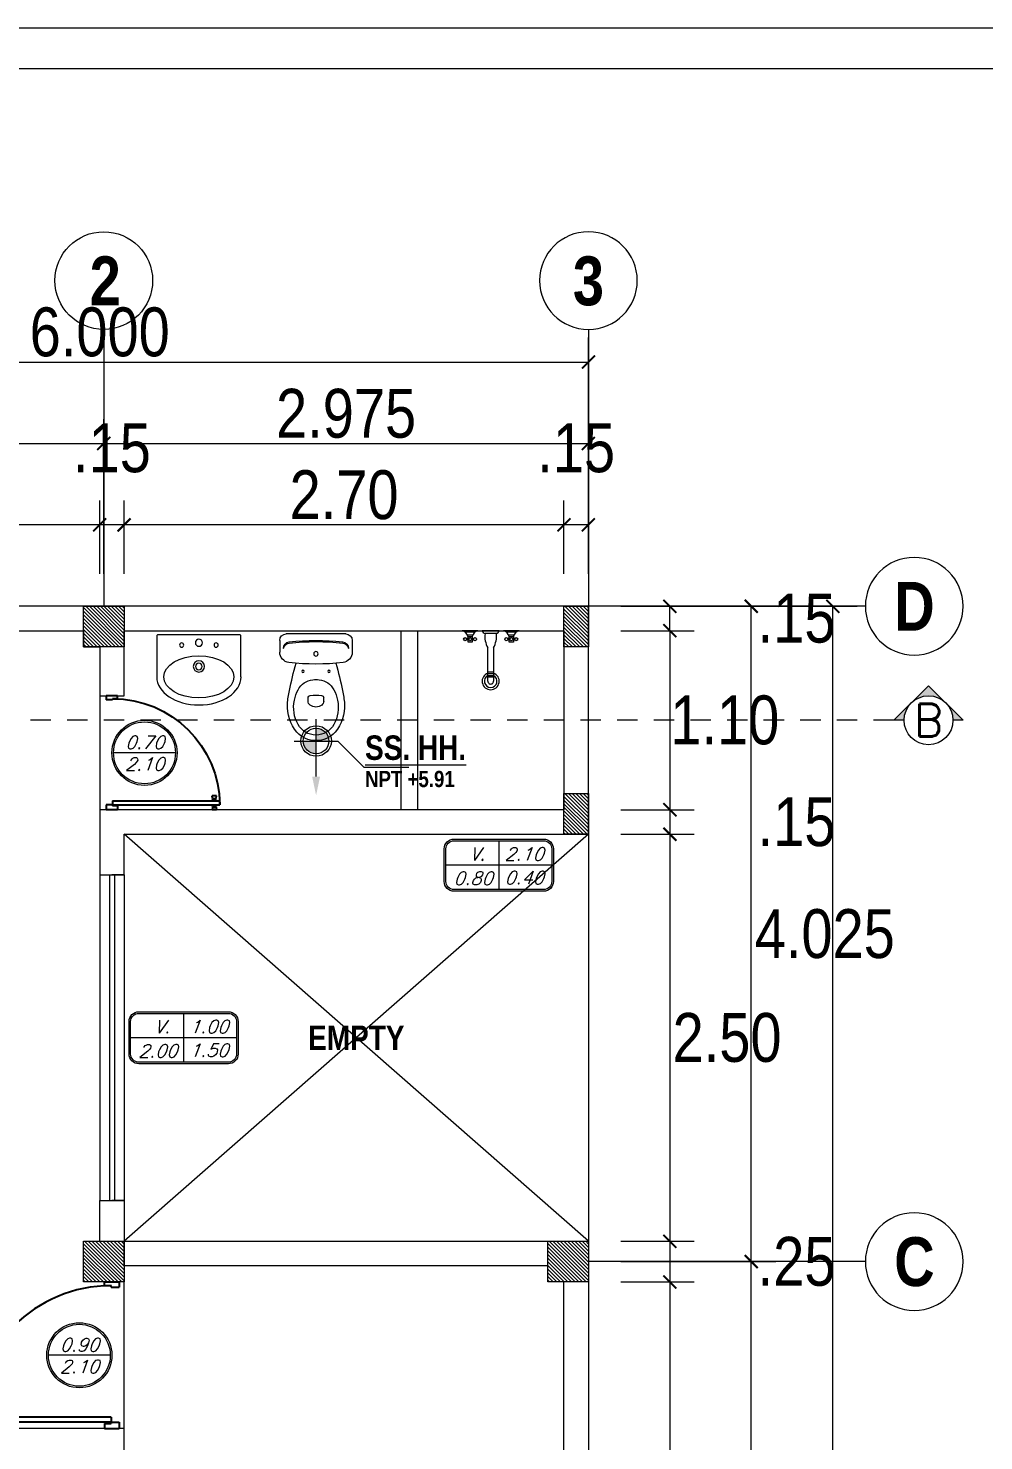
# Model space of a CAD drawing. Header units: millimetres. Extents: x 68 to 194, y 47 to 103.
# Drawn here: x 97.91 to 103.78, y 93.98 to 102.66 of the extents above; entities that cross this region are included whole.
import ezdxf
from ezdxf.enums import TextEntityAlignment as Align

# ---------------------------------------------------------------- set-up
doc = ezdxf.new("R2010")
doc.units = ezdxf.units.MM
doc.linetypes.add('DASHED2', pattern=[0.375, 0.25, -0.125])
for name, color, linetype, lineweight in [('A_Bloques', 56, 'Continuous', 15), ('A_Detalle de Vanos', 250, 'Continuous', 5), ('A_Muro con Techo', 232, 'Continuous', 40), ('A_Muro sin Techo', 134, 'Continuous', 20), ('A_Texto', 43, 'Continuous', 9), ('A_Ventana', 140, 'Continuous', 9), ('E_Columna', 3, 'Continuous', 25), ('G_Cortes', 3, 'Continuous', 60), ('G_Ejes', 253, 'Continuous', 20), ('G_Texto', 122, 'Continuous', 20)]:
    doc.layers.add(name, color=color, linetype=linetype, lineweight=lineweight)
doc.layers.add('A_Puerta', color=32, linetype='Continuous')
doc.layers.add('G_Acotación', color=171, linetype='Continuous')
doc.styles.add('4MM', font='romans.shx', dxfattribs={"height": 0.2})
doc.styles.add('Acotacion', font='ARIALN.TTF')
doc.styles.add('AMBIENTES', font='ARIALNB.TTF', dxfattribs={"height": 0.15})
doc.styles.add('Arial Marron', font='ARIALN.TTF')
doc.styles.add('Cotas', font='ARIALNB.TTF', dxfattribs={"height": 0.1})
doc.styles.add('Eje', font='ARIALNB.TTF', dxfattribs={"height": 0.3})
doc.styles.add('LETRAS', font='simplex1.shx', dxfattribs={"oblique": 20})
doc.dimstyles.new('Lenin_50', dxfattribs={"dimtxt": 0.3, "dimasz": 0.08, "dimexe": 0.15, "dimexo": 0.2, "dimgap": 0.03, "dimtad": 2, "dimtih": 1, "dimtoh": 1, "dimlfac": -1, "dimzin": 4, "dimdsep": 46, "dimtxsty": 'Acotacion', "dimblk": 'ARCHTICK', "dimcen": 0.08, "dimclrd": 256, "dimclre": 256, "dimclrt": 4, "dimazin": 1, "dimtm": 1e-09, "dimtfac": 1, "dimtmove": 2, "dimatfit": 2, "dimfxl": 0, "dimtolj": 1, "dimlwd": 13, "dimlwe": 18, "dimarcsym": 0})
pattern_1 = [(135, (210.497988, 6.74542), (0.0112253202, 0.0112253202), [])]

# ---------------------------------------------------------------- blocks, each defined once
blk = doc.blocks.new('L01601A', base_point=(1717.2, 970.2))
blk.add_circle((1717.2, 970.2), 25)
blk = doc.blocks.new('L01601B', base_point=(1777.3, 924.9))
blk.add_arc((1777.3, 924.9), 30, 180, 0)
blk = doc.blocks.new('Lavatorio 01')
blk.add_lwpolyline([(-0.2836, 0.2586), (-0.0336, 0.2586, -0.414214), (-0.025, 0.25), (-0.025, -0.25, -0.414214), (-0.0336, -0.2586), (-0.2836, -0.2586)], format="xyb")
for centre, radius in [((-0.0884, 0.1059), 0.0129), ((-0.2197, 0), 0.0345), ((-0.2197, 0), 0.0198), ((-0.0742, 0), 0.0216), ((-0.0884, -0.1059), 0.0129)]:
    blk.add_circle(centre, radius)
at = {"extrusion": (0, 0, -1), "xscale": 0.008620689655174374, "zscale": -0.008620689655172419, "rotation": 90}
for name, yscale in [('L01601B', 0.005747126436773442), ('L01601A', 0.005172413793104624)]:
    blk.add_blockref(name, (0.2836, 0), dxfattribs=dict(at, yscale=yscale))
blk = doc.blocks.new('INOD4')
at = {"linetype": 'ByBlock'}
for p, q in [((-0.2225, -0.06), (-0.2225, -0.1316)), ((-0.1825, -0.02), (0.1825, -0.02)), ((0.2225, -0.06), (0.2225, -0.1316)), ((-0.048, -0.433), (-0.048, -0.4129)), ((0.048, -0.433), (0.048, -0.4129))]:
    blk.add_line(p, q, dxfattribs=at)
for centre, radius in [((0, -0.142), 0.0135), ((0, -0.142), 0.0135), ((-0.08, -0.25), 0.0075), ((0.08, -0.25), 0.0075)]:
    blk.add_circle(centre, radius, dxfattribs=at)
for centre, radius, start, end in [((-0.1825, -0.06), 0.04, 90, 180), ((-0.1595, -0.1087), 0.04, 96.27189, 180), ((-0.1601, -0.1159), 0.04, 96.21414, 169.75716), ((0, -1.56), 1.493, 83.67552, 96.33055), ((0, -1.56), 1.5, 83.72811, 96.27189), ((0.1595, -0.1087), 0.04, 0, 83.72811), ((0.1601, -0.1159), 0.04, 10.24284, 83.78586), ((0.1825, -0.06), 0.04, 0, 90), ((-0.1585, -0.1316), 0.064, 180, 263.20695), ((0.1585, -0.1316), 0.064, 276.79305, 0), ((0, 1.199), 1.404, 263.20695, 276.79305), ((2.2862, -0.8696), 2.5, 164.45601, 168.42561), ((-2.2862, -0.8696), 2.5, 11.57439, 15.54399), ((-0.007, -0.416), 0.1156, 96.24191, 152.59732), ((0, -0.48), 0.18, 83.75809, 96.24191), ((0.007, -0.416), 0.1156, 27.40268, 83.75809), ((0.4232, -0.4957), 0.6, 167.70933, 175.6206), ((0.079, -0.471), 0.216, 168.38048, 209.11615), ((0.1123, -0.4778), 0.25, 152.59732, 168.38048), ((-0.033, -0.4129), 0.015, 96.64916, 180), ((-0.018, -0.433), 0.03, 180, 233.1301), ((0, -0.696), 0.3, 83.35084, 96.64916), ((0.033, -0.4129), 0.015, 0, 83.35084), ((0.018, -0.433), 0.03, 306.8699, 0), ((-0.1123, -0.4778), 0.25, 11.61952, 27.40268), ((-0.079, -0.471), 0.216, 330.88385, 11.61952), ((-0.4232, -0.4957), 0.6, 4.3794, 12.29067), ((0.0848, -0.4604), 0.26, 177.69717, 218.71313), ((0, -0.409), 0.06, 233.1301, 306.8699), ((-0.0848, -0.4604), 0.26, 321.28687, 2.30283), ((0, -0.515), 0.1256, 209.11615, 330.88385), ((0, -0.515), 0.16, 222.43623, 317.56377)]:
    blk.add_arc(centre, radius, start, end, dxfattribs=at)
blk = doc.blocks.new('Llaves_ducha')
for p, q in [((0, 0.145), (0, 0.0652)), ((0.0072, 0.1308), (0.0072, 0.0795)), ((0.0217, 0.0912), (0.0217, 0.1188)), ((0.0399, 0.116), (0.0399, 0.1232)), ((0.0399, 0.0943), (0.0399, 0.087)), ((0.0471, 0.116), (0.0471, 0.1232)), ((0.0471, 0.0943), (0.0471, 0.087)), ((0, 0.0435), (0, -0.0435)), ((0, 0.0399), (0, -0.0399)), ((0.0145, 0.029), (0.0145, -0.029)), ((0.087, 0.0145), (0.2586, 0.0145)), ((0, -0.0652), (0, -0.145)), ((0.2586, -0.0145), (0.087, -0.0145)), ((0.0072, -0.0795), (0.0072, -0.1308)), ((0.0217, -0.1191), (0.0217, -0.0914)), ((0.0399, -0.0943), (0.0399, -0.087)), ((0.0399, -0.116), (0.0399, -0.1232)), ((0.0471, -0.0943), (0.0471, -0.087)), ((0.0471, -0.116), (0.0471, -0.1232))]:
    blk.add_line(p, q)
for points in [[(0.029, 0.116), (0.058, 0.116), (0.058, 0.0943), (0.029, 0.0943)], [(0.029, -0.0943), (0.058, -0.0943), (0.058, -0.116), (0.029, -0.116)]]:
    blk.add_lwpolyline(points, close=True)
for points in [[(0.2128, 0.0145), (0.2128, -0.0145)], [(0.2216, 0.0145), (0.2216, -0.0145)], [(0.2305, 0.0145), (0.2305, -0.0145)], [(0.2379, 0.0145), (0.2379, -0.0145)]]:
    blk.add_lwpolyline(points)
for centre in [(0.0435, 0.1305), (0.0435, 0.1051), (0.0435, 0.0798), (0.0435, -0.0798), (0.0435, -0.1051), (0.0435, -0.1305)]:
    blk.add_circle(centre, 0.00811)
for centre, radius, start, end in [((0.0399, 0.1559), 0.0413, 195.2551, 254.7449), ((0.0399, 0.0544), 0.0413, 105.2551, 164.7449), ((-0.0059, 0.0231), 0.0212, 16.1502, 73.8498), ((0.029, -0.087), 0.1169, 60.2551, 97.125), ((0.2586, 0), 0.0435, 199.47058, 160.52942), ((0.2586, 0), 0.0324, 206.56435, 153.43565), ((0.2586, 0), 0.0145, 270, 90), ((-0.0059, -0.0231), 0.0212, 286.1502, 343.84979), ((0.0399, -0.0544), 0.0413, 195.2551, 254.7449), ((0.029, 0.087), 0.1169, 262.875, 299.74488), ((0.0399, -0.1559), 0.0413, 105.2551, 164.7449)]:
    blk.add_arc(centre, radius, start, end)
blk = doc.blocks.new('TITULP')
h = blk.add_hatch(color=1)
h.paths.add_polyline_path([(0, -0.0554), (0, -0.134), (0.0785, -0.134, 0.414214)])
h.paths.add_polyline_path([(0, -0.134), (-0.0785, -0.134, 0.414214), (0, -0.2125)])
for p, q in [((0, -0.3527), (0, 0)), ((-0.134, -0.134), (0.134, -0.134)), ((0.2939, -0.2939), (0.5699, -0.2939))]:
    blk.add_line(p, q)
at = {"lineweight": 18}
blk.add_line((0.134, -0.134), (0.2939, -0.2939), dxfattribs=at)
for radius in [0.0937, 0.0785]:
    blk.add_circle((0, -0.134), radius)
blk.add_solid([(0.0242, -0.3527), (0, -0.4678), (-0.0242, -0.3527)])
at = {"style": 'Arial Marron', "width": 1.35}
blk.add_attdef('%%USALA', text='', height=0.14, dxfattribs=at).set_placement((0.3052, -0.1124), align=Align.TOP_LEFT)
at = {"style": 'Arial Marron', "width": 1.1}
blk.add_attdef('NPT%%P0.00', text='', height=0.1, dxfattribs=at).set_placement((0.6033, -0.3972), align=Align.MIDDLE_CENTER)
at = {"style": 'Arial Marron'}
blk.add_attdef('PISO', text='', height=0.08, dxfattribs=at).set_placement((0.6033, -0.5391), align=Align.MIDDLE_CENTER)
blk = doc.blocks.new('Puerta 02')
for p, q in [((0.0239, 0.9132), (0, 0.918)), ((0, 0.918), (0, 0.8782)), ((0.0239, 0.883), (0, 0.8782)), ((0.0239, 0.9068), (0.0239, 0.9132)), ((0.0277, 0.9068), (0.0239, 0.9068)), ((0.0239, 0.8893), (0.0239, 0.9068)), ((0.0277, 0.8893), (0.0239, 0.8893)), ((0.0239, 0.8893), (0.0239, 0.883)), ((0.0317, 0.9092), (0.0277, 0.9092)), ((0.0277, 0.9068), (0.0277, 0.9092)), ((0.0277, 0.8893), (0.0277, 0.9068)), ((0.0277, 0.8893), (0.0277, 0.8869)), ((0.0317, 0.8869), (0.0277, 0.8869)), ((0.0317, 0.9092), (0.0317, 0.9124)), ((0.0357, 0.9124), (0.0317, 0.9124)), ((0.0317, 0.8869), (0.0317, 0.9092)), ((0.0317, 0.8869), (0.0317, 0.8838)), ((0.0357, 0.8838), (0.0317, 0.8838)), ((0.042, 0.9243), (0.0357, 0.9124)), ((0.0357, 0.8838), (0.0357, 0.9124)), ((0.042, 0.8718), (0.0357, 0.8838)), ((0.042, 0.8718), (0.042, 0.9243)), ((0.0436, 0.9243), (0.042, 0.9243)), ((0.0436, 0.8718), (0.042, 0.8718)), ((0.0436, 0.9463), (0.0784, 0.9463)), ((0.0436, 0.005), (0.0436, 0.9463)), ((0.0784, 0.005), (0.0784, 0.9463)), ((0.0784, 0.9243), (0.08, 0.9243)), ((0.0784, 0.8718), (0.08, 0.8718)), ((0.0789, 0.8981), (0.0789, 0.8981)), ((0.0789, 0.8981), (0.0789, 0.8981)), ((0.08, 0.8718), (0.08, 0.9243)), ((0.08, 0.9243), (0.0863, 0.9124)), ((0.08, 0.8718), (0.0863, 0.8838)), ((0.0863, 0.8838), (0.0863, 0.9124)), ((0.0863, 0.9124), (0.0903, 0.9124)), ((0.0863, 0.8838), (0.0903, 0.8838)), ((0.0903, 0.9092), (0.0903, 0.9124)), ((0.0903, 0.9092), (0.0943, 0.9092)), ((0.0903, 0.8869), (0.0903, 0.9092)), ((0.0903, 0.8869), (0.0943, 0.8869)), ((0.0903, 0.8869), (0.0903, 0.8838)), ((0.0943, 0.9068), (0.0943, 0.9092)), ((0.0943, 0.8893), (0.0943, 0.9068)), ((0.0943, 0.9068), (0.0983, 0.9068)), ((0.0943, 0.8893), (0.0943, 0.8869)), ((0.0943, 0.8893), (0.0983, 0.8893)), ((0.0983, 0.9132), (0.1221, 0.918)), ((0.0983, 0.9068), (0.0983, 0.9132)), ((0.0983, 0.8893), (0.0983, 0.9068)), ((0.0983, 0.8893), (0.0983, 0.883)), ((0.0983, 0.883), (0.1221, 0.8782)), ((0.1221, 0.918), (0.1221, 0.8782)), ((0, 0.05), (0, -0.05)), ((0.0336, 0.05), (0, 0.05)), ((0.0336, 0.05), (0.0336, 0.005)), ((0.0436, 0.005), (0.0336, 0.005)), ((0.0783, 0.005), (0.0433, 0.005)), ((0.0436, 0.005), (0.0436, -0.05)), ((0.965, 0.005), (0.975, 0.005)), ((0.965, 0.005), (0.965, -0.05)), ((0.975, 0.05), (0.975, 0.005)), ((0.975, 0.05), (1, 0.05)), ((1, 0.05), (1, -0.05)), ((0.0436, -0.05), (0, -0.05)), ((1, -0.05), (0.965, -0.05))]:
    blk.add_line(p, q)
blk.add_arc((0.0336, 0.005), 0.9414, 0, 89.39134)
blk = doc.blocks.new('Eri')
blk.add_line((-1.7, 0), (0, 0))
blk.add_circle((-2, 0), 0.3)
at = {"color": 1, "style": 'Eje', "flags": 4}
blk.add_attdef('H', text='', height=0.3, dxfattribs=at).set_placement((-2, 0), align=Align.MIDDLE_CENTER)
blk = doc.blocks.new('_ArchTick')
at = {"color": 0, "linetype": 'ByBlock', "const_width": 0.15}
blk.add_lwpolyline([(-0.5, -0.5), (0.5, 0.5)], dxfattribs=at)
blk = doc.blocks.new('*D91')
at = {"layer": 'Defpoints', "color": 0}
for p in [(101.3519, 100.6087), (95.3519, 99.1087), (101.3519, 99.1087)]:
    blk.add_point(p, dxfattribs=at)
at = {"layer": 'G_Acotación', "lineweight": 18}
for p, q in [((95.3519, 99.3087), (95.3519, 100.7587)), ((101.3519, 99.3087), (101.3519, 100.7587))]:
    blk.add_line(p, q, dxfattribs=at)
at = {"layer": 'G_Acotación', "lineweight": 13}
blk.add_line((95.3519, 100.6087), (101.3519, 100.6087), dxfattribs=at)
at = {"layer": 'G_Acotación', "lineweight": 13, "xscale": 0.08, "yscale": 0.08, "zscale": 0.08, "rotation": 180}
blk.add_blockref('_ArchTick', (95.3519, 100.6087), dxfattribs=at)
at = {"layer": 'G_Acotación', "lineweight": 13, "xscale": 0.08, "yscale": 0.08, "zscale": 0.08}
blk.add_blockref('_ArchTick', (101.3519, 100.6087), dxfattribs=at)
at = {"layer": 'G_Acotación', "color": 4, "lineweight": 5, "insert": (98.3519, 100.7919), "char_height": 0.3, "attachment_point": 5, "style": 'Acotacion'}
blk.add_mtext('\\A1;6.000', dxfattribs=at)
blk = doc.blocks.new('*D92')
at = {"layer": 'Defpoints', "color": 0}
for p in [(101.3519, 100.1087), (98.3769, 99.1087), (101.3519, 99.1087)]:
    blk.add_point(p, dxfattribs=at)
at = {"layer": 'G_Acotación', "lineweight": 18}
for p, q in [((98.3769, 99.3087), (98.3769, 100.2587)), ((101.3519, 99.3087), (101.3519, 100.2587))]:
    blk.add_line(p, q, dxfattribs=at)
at = {"layer": 'G_Acotación', "lineweight": 13}
blk.add_line((98.3769, 100.1087), (101.3519, 100.1087), dxfattribs=at)
at = {"layer": 'G_Acotación', "lineweight": 13, "xscale": 0.08, "yscale": 0.08, "zscale": 0.08, "rotation": 180}
blk.add_blockref('_ArchTick', (98.3769, 100.1087), dxfattribs=at)
at = {"layer": 'G_Acotación', "lineweight": 13, "xscale": 0.08, "yscale": 0.08, "zscale": 0.08}
blk.add_blockref('_ArchTick', (101.3519, 100.1087), dxfattribs=at)
at = {"layer": 'G_Acotación', "color": 4, "lineweight": 5, "insert": (99.8644, 100.2919), "char_height": 0.3, "attachment_point": 5, "style": 'Acotacion'}
blk.add_mtext('\\A1;2.975', dxfattribs=at)
blk = doc.blocks.new('*D93')
at = {"layer": 'Defpoints', "color": 0}
for p in [(98.3769, 100.1087), (95.3519, 99.1087), (98.3769, 99.1087)]:
    blk.add_point(p, dxfattribs=at)
at = {"layer": 'G_Acotación', "lineweight": 18}
for p, q in [((95.3519, 99.3087), (95.3519, 100.2587)), ((98.3769, 99.3087), (98.3769, 100.2587))]:
    blk.add_line(p, q, dxfattribs=at)
at = {"layer": 'G_Acotación', "lineweight": 13}
blk.add_line((95.3519, 100.1087), (98.3769, 100.1087), dxfattribs=at)
at = {"layer": 'G_Acotación', "lineweight": 13, "xscale": 0.08, "yscale": 0.08, "zscale": 0.08, "rotation": 180}
blk.add_blockref('_ArchTick', (95.3519, 100.1087), dxfattribs=at)
at = {"layer": 'G_Acotación', "lineweight": 13, "xscale": 0.08, "yscale": 0.08, "zscale": 0.08}
blk.add_blockref('_ArchTick', (98.3769, 100.1087), dxfattribs=at)
at = {"layer": 'G_Acotación', "color": 4, "lineweight": 5, "insert": (96.8644, 100.2919), "char_height": 0.3, "attachment_point": 5, "style": 'Acotacion'}
blk.add_mtext('\\A1;3.025', dxfattribs=at)
blk = doc.blocks.new('*D100')
at = {"layer": 'Defpoints', "color": 0}
for p in [(101.3519, 99.1087), (102.8519, 99.1087), (101.3519, 86.6087)]:
    blk.add_point(p, dxfattribs=at)
at = {"layer": 'G_Acotación', "lineweight": 18}
for p, q in [((101.5519, 99.1087), (103.0019, 99.1087)), ((101.5519, 86.6087), (103.0019, 86.6087))]:
    blk.add_line(p, q, dxfattribs=at)
at = {"layer": 'G_Acotación', "lineweight": 13}
blk.add_line((102.8519, 86.6087), (102.8519, 99.1087), dxfattribs=at)
at = {"layer": 'G_Acotación', "lineweight": 13, "xscale": 0.08, "yscale": 0.08, "zscale": 0.08}
for p, rotation in [((102.8519, 99.1087), 90), ((102.8519, 86.6087), 270)]:
    blk.add_blockref('_ArchTick', p, dxfattribs=dict(at, rotation=rotation))
at = {"layer": 'G_Acotación', "color": 4, "lineweight": 5, "insert": (103.3806, 92.8587), "char_height": 0.3, "attachment_point": 5, "style": 'Acotacion'}
blk.add_mtext('\\A1;12.500', dxfattribs=at)
blk = doc.blocks.new('*D102')
at = {"layer": 'Defpoints', "color": 0}
for p in [(101.3519, 95.0837), (102.3519, 95.0837), (101.3519, 90.5337)]:
    blk.add_point(p, dxfattribs=at)
at = {"layer": 'G_Acotación', "lineweight": 18}
for p, q in [((101.5519, 95.0837), (102.5019, 95.0837)), ((101.5519, 90.5337), (102.5019, 90.5337))]:
    blk.add_line(p, q, dxfattribs=at)
at = {"layer": 'G_Acotación', "lineweight": 13}
blk.add_line((102.3519, 90.5337), (102.3519, 95.0837), dxfattribs=at)
at = {"layer": 'G_Acotación', "lineweight": 13, "xscale": 0.08, "yscale": 0.08, "zscale": 0.08}
for p, rotation in [((102.3519, 95.0837), 90), ((102.3519, 90.5337), 270)]:
    blk.add_blockref('_ArchTick', p, dxfattribs=dict(at, rotation=rotation))
at = {"layer": 'G_Acotación', "color": 4, "lineweight": 5, "insert": (102.8016, 92.8087), "char_height": 0.3, "attachment_point": 5, "style": 'Acotacion'}
blk.add_mtext('\\A1;4.550', dxfattribs=at)
blk = doc.blocks.new('*D103')
at = {"layer": 'Defpoints', "color": 0}
for p in [(101.3519, 99.1087), (102.3519, 99.1087), (101.3519, 95.0837)]:
    blk.add_point(p, dxfattribs=at)
at = {"layer": 'G_Acotación', "lineweight": 18}
for p, q in [((101.5519, 99.1087), (102.5019, 99.1087)), ((101.5519, 95.0837), (102.5019, 95.0837))]:
    blk.add_line(p, q, dxfattribs=at)
at = {"layer": 'G_Acotación', "lineweight": 13}
blk.add_line((102.3519, 95.0837), (102.3519, 99.1087), dxfattribs=at)
at = {"layer": 'G_Acotación', "lineweight": 13, "xscale": 0.08, "yscale": 0.08, "zscale": 0.08}
for p, rotation in [((102.3519, 99.1087), 90), ((102.3519, 95.0837), 270)]:
    blk.add_blockref('_ArchTick', p, dxfattribs=dict(at, rotation=rotation))
at = {"layer": 'G_Acotación', "color": 4, "lineweight": 5, "insert": (102.8029, 97.0962), "char_height": 0.3, "attachment_point": 5, "style": 'Acotacion'}
blk.add_mtext('\\A1;4.025', dxfattribs=at)
blk = doc.blocks.new('*D113')
at = {"layer": 'Defpoints', "color": 0}
for p in [(101.2019, 99.6087), (101.2019, 99.1087), (101.3519, 99.1087)]:
    blk.add_point(p, dxfattribs=at)
at = {"layer": 'G_Acotación', "lineweight": 18}
for p, q in [((101.2019, 99.3087), (101.2019, 99.7587)), ((101.3519, 99.3087), (101.3519, 99.7587))]:
    blk.add_line(p, q, dxfattribs=at)
at = {"layer": 'G_Acotación', "lineweight": 13}
blk.add_line((101.3519, 99.6087), (101.2019, 99.6087), dxfattribs=at)
at = {"layer": 'G_Acotación', "lineweight": 13, "xscale": 0.08, "yscale": 0.08, "zscale": 0.08, "rotation": 180}
blk.add_blockref('_ArchTick', (101.2019, 99.6087), dxfattribs=at)
at = {"layer": 'G_Acotación', "lineweight": 13, "xscale": 0.08, "yscale": 0.08, "zscale": 0.08}
blk.add_blockref('_ArchTick', (101.3519, 99.6087), dxfattribs=at)
at = {"layer": 'G_Acotación', "color": 4, "lineweight": 5, "insert": (101.2769, 100.08), "char_height": 0.3, "attachment_point": 5, "style": 'Acotacion'}
blk.add_mtext('\\A1;.15', dxfattribs=at)
blk = doc.blocks.new('*D114')
at = {"layer": 'Defpoints', "color": 0}
for p in [(98.5019, 99.6087), (98.5019, 99.1087), (101.2019, 99.1087)]:
    blk.add_point(p, dxfattribs=at)
at = {"layer": 'G_Acotación', "lineweight": 18}
for p, q in [((98.5019, 99.3087), (98.5019, 99.7587)), ((101.2019, 99.3087), (101.2019, 99.7587))]:
    blk.add_line(p, q, dxfattribs=at)
at = {"layer": 'G_Acotación', "lineweight": 13}
blk.add_line((101.2019, 99.6087), (98.5019, 99.6087), dxfattribs=at)
at = {"layer": 'G_Acotación', "lineweight": 13, "xscale": 0.08, "yscale": 0.08, "zscale": 0.08, "rotation": 180}
blk.add_blockref('_ArchTick', (98.5019, 99.6087), dxfattribs=at)
at = {"layer": 'G_Acotación', "lineweight": 13, "xscale": 0.08, "yscale": 0.08, "zscale": 0.08}
blk.add_blockref('_ArchTick', (101.2019, 99.6087), dxfattribs=at)
at = {"layer": 'G_Acotación', "color": 4, "lineweight": 5, "insert": (99.8519, 99.7919), "char_height": 0.3, "attachment_point": 5, "style": 'Acotacion'}
blk.add_mtext('\\A1;2.70', dxfattribs=at)
blk = doc.blocks.new('*D115')
at = {"layer": 'Defpoints', "color": 0}
for p in [(98.3519, 99.6087), (98.3519, 99.1087), (98.5019, 99.1087)]:
    blk.add_point(p, dxfattribs=at)
at = {"layer": 'G_Acotación', "lineweight": 18}
for p, q in [((98.3519, 99.3087), (98.3519, 99.7587)), ((98.5019, 99.3087), (98.5019, 99.7587))]:
    blk.add_line(p, q, dxfattribs=at)
at = {"layer": 'G_Acotación', "lineweight": 13}
blk.add_line((98.5019, 99.6087), (98.3519, 99.6087), dxfattribs=at)
at = {"layer": 'G_Acotación', "lineweight": 13, "xscale": 0.08, "yscale": 0.08, "zscale": 0.08, "rotation": 180}
blk.add_blockref('_ArchTick', (98.3519, 99.6087), dxfattribs=at)
at = {"layer": 'G_Acotación', "lineweight": 13, "xscale": 0.08, "yscale": 0.08, "zscale": 0.08}
blk.add_blockref('_ArchTick', (98.5019, 99.6087), dxfattribs=at)
at = {"layer": 'G_Acotación', "color": 4, "lineweight": 5, "insert": (98.4269, 100.08), "char_height": 0.3, "attachment_point": 5, "style": 'Acotacion'}
blk.add_mtext('\\A1;.15', dxfattribs=at)
blk = doc.blocks.new('*D116')
at = {"layer": 'Defpoints', "color": 0}
for p in [(95.5019, 99.6087), (95.5019, 99.1087), (98.3519, 99.1087)]:
    blk.add_point(p, dxfattribs=at)
at = {"layer": 'G_Acotación', "lineweight": 18}
for p, q in [((95.5019, 99.3087), (95.5019, 99.7587)), ((98.3519, 99.3087), (98.3519, 99.7587))]:
    blk.add_line(p, q, dxfattribs=at)
at = {"layer": 'G_Acotación', "lineweight": 13}
blk.add_line((98.3519, 99.6087), (95.5019, 99.6087), dxfattribs=at)
at = {"layer": 'G_Acotación', "lineweight": 13, "xscale": 0.08, "yscale": 0.08, "zscale": 0.08, "rotation": 180}
blk.add_blockref('_ArchTick', (95.5019, 99.6087), dxfattribs=at)
at = {"layer": 'G_Acotación', "lineweight": 13, "xscale": 0.08, "yscale": 0.08, "zscale": 0.08}
blk.add_blockref('_ArchTick', (98.3519, 99.6087), dxfattribs=at)
at = {"layer": 'G_Acotación', "color": 4, "lineweight": 5, "insert": (96.9269, 99.7919), "char_height": 0.3, "attachment_point": 5, "style": 'Acotacion'}
blk.add_mtext('\\A1;2.85', dxfattribs=at)
blk = doc.blocks.new('*D153')
at = {"layer": 'Defpoints', "color": 0}
for p in [(101.3519, 99.1087), (101.8519, 99.1087), (101.3519, 98.9587)]:
    blk.add_point(p, dxfattribs=at)
at = {"layer": 'G_Acotación', "lineweight": 18}
for p, q in [((101.5519, 99.1087), (102.0019, 99.1087)), ((101.5519, 98.9587), (102.0019, 98.9587))]:
    blk.add_line(p, q, dxfattribs=at)
at = {"layer": 'G_Acotación', "lineweight": 13}
blk.add_line((101.8519, 98.9587), (101.8519, 99.1087), dxfattribs=at)
at = {"layer": 'G_Acotación', "lineweight": 13, "xscale": 0.08, "yscale": 0.08, "zscale": 0.08}
for p, rotation in [((101.8519, 99.1087), 90), ((101.8519, 98.9587), 270)]:
    blk.add_blockref('_ArchTick', p, dxfattribs=dict(at, rotation=rotation))
at = {"layer": 'G_Acotación', "color": 4, "lineweight": 5, "insert": (102.6296, 99.0337), "char_height": 0.3, "attachment_point": 5, "style": 'Acotacion'}
blk.add_mtext('\\A1;.15', dxfattribs=at)
blk = doc.blocks.new('*D154')
at = {"layer": 'Defpoints', "color": 0}
for p in [(101.3519, 98.9587), (101.3519, 97.8587), (101.8519, 97.8587)]:
    blk.add_point(p, dxfattribs=at)
at = {"layer": 'G_Acotación', "lineweight": 18}
for p, q in [((101.5519, 98.9587), (102.0019, 98.9587)), ((101.5519, 97.8587), (102.0019, 97.8587))]:
    blk.add_line(p, q, dxfattribs=at)
at = {"layer": 'G_Acotación', "lineweight": 13}
blk.add_line((101.8519, 98.9587), (101.8519, 97.8587), dxfattribs=at)
at = {"layer": 'G_Acotación', "lineweight": 13, "xscale": 0.08, "yscale": 0.08, "zscale": 0.08}
for p, rotation in [((101.8519, 98.9587), 90), ((101.8519, 97.8587), 270)]:
    blk.add_blockref('_ArchTick', p, dxfattribs=dict(at, rotation=rotation))
at = {"layer": 'G_Acotación', "color": 4, "lineweight": 5, "insert": (102.1895, 98.4087), "char_height": 0.3, "attachment_point": 5, "style": 'Acotacion'}
blk.add_mtext('\\A1;1.10', dxfattribs=at)
blk = doc.blocks.new('*D155')
at = {"layer": 'Defpoints', "color": 0}
for p in [(101.3519, 97.8587), (101.3519, 97.7087), (101.8519, 97.7087)]:
    blk.add_point(p, dxfattribs=at)
at = {"layer": 'G_Acotación', "lineweight": 18}
for p, q in [((101.5519, 97.8587), (102.0019, 97.8587)), ((101.5519, 97.7087), (102.0019, 97.7087))]:
    blk.add_line(p, q, dxfattribs=at)
at = {"layer": 'G_Acotación', "lineweight": 13}
blk.add_line((101.8519, 97.8587), (101.8519, 97.7087), dxfattribs=at)
at = {"layer": 'G_Acotación', "lineweight": 13, "xscale": 0.08, "yscale": 0.08, "zscale": 0.08}
for p, rotation in [((101.8519, 97.8587), 90), ((101.8519, 97.7087), 270)]:
    blk.add_blockref('_ArchTick', p, dxfattribs=dict(at, rotation=rotation))
at = {"layer": 'G_Acotación', "color": 4, "lineweight": 5, "insert": (102.6296, 97.7837), "char_height": 0.3, "attachment_point": 5, "style": 'Acotacion'}
blk.add_mtext('\\A1;.15', dxfattribs=at)
blk = doc.blocks.new('*D156')
at = {"layer": 'Defpoints', "color": 0}
for p in [(101.3519, 97.7087), (101.3519, 95.2087), (101.8519, 95.2087)]:
    blk.add_point(p, dxfattribs=at)
at = {"layer": 'G_Acotación', "lineweight": 18}
for p, q in [((101.5519, 97.7087), (102.0019, 97.7087)), ((101.5519, 95.2087), (102.0019, 95.2087))]:
    blk.add_line(p, q, dxfattribs=at)
at = {"layer": 'G_Acotación', "lineweight": 13}
blk.add_line((101.8519, 97.7087), (101.8519, 95.2087), dxfattribs=at)
at = {"layer": 'G_Acotación', "lineweight": 13, "xscale": 0.08, "yscale": 0.08, "zscale": 0.08}
for p, rotation in [((101.8519, 97.7087), 90), ((101.8519, 95.2087), 270)]:
    blk.add_blockref('_ArchTick', p, dxfattribs=dict(at, rotation=rotation))
at = {"layer": 'G_Acotación', "color": 4, "lineweight": 5, "insert": (102.2031, 96.4587), "char_height": 0.3, "attachment_point": 5, "style": 'Acotacion'}
blk.add_mtext('\\A1;2.50', dxfattribs=at)
blk = doc.blocks.new('*D157')
at = {"layer": 'Defpoints', "color": 0}
for p in [(101.3519, 95.2087), (101.3519, 94.9587), (101.8519, 94.9587)]:
    blk.add_point(p, dxfattribs=at)
at = {"layer": 'G_Acotación', "lineweight": 18}
for p, q in [((101.5519, 95.2087), (102.0019, 95.2087)), ((101.5519, 94.9587), (102.0019, 94.9587))]:
    blk.add_line(p, q, dxfattribs=at)
at = {"layer": 'G_Acotación', "lineweight": 13}
blk.add_line((101.8519, 95.2087), (101.8519, 94.9587), dxfattribs=at)
at = {"layer": 'G_Acotación', "lineweight": 13, "xscale": 0.08, "yscale": 0.08, "zscale": 0.08}
for p, rotation in [((101.8519, 95.2087), 90), ((101.8519, 94.9587), 270)]:
    blk.add_blockref('_ArchTick', p, dxfattribs=dict(at, rotation=rotation))
at = {"layer": 'G_Acotación', "color": 4, "lineweight": 5, "insert": (102.6296, 95.0837), "char_height": 0.3, "attachment_point": 5, "style": 'Acotacion'}
blk.add_mtext('\\A1;.25', dxfattribs=at)
blk = doc.blocks.new('*D158')
at = {"layer": 'Defpoints', "color": 0}
for p in [(101.3519, 94.9587), (101.3519, 90.6587), (101.8519, 90.6587)]:
    blk.add_point(p, dxfattribs=at)
at = {"layer": 'G_Acotación', "lineweight": 18}
for p, q in [((101.5519, 94.9587), (102.0019, 94.9587)), ((101.5519, 90.6587), (102.0019, 90.6587))]:
    blk.add_line(p, q, dxfattribs=at)
at = {"layer": 'G_Acotación', "lineweight": 13}
blk.add_line((101.8519, 94.9587), (101.8519, 90.6587), dxfattribs=at)
at = {"layer": 'G_Acotación', "lineweight": 13, "xscale": 0.08, "yscale": 0.08, "zscale": 0.08}
for p, rotation in [((101.8519, 94.9587), 90), ((101.8519, 90.6587), 270)]:
    blk.add_blockref('_ArchTick', p, dxfattribs=dict(at, rotation=rotation))
at = {"layer": 'G_Acotación', "color": 4, "lineweight": 5, "insert": (102.206, 92.8087), "char_height": 0.3, "attachment_point": 5, "style": 'Acotacion'}
blk.add_mtext('\\A1;4.30', dxfattribs=at)

msp = doc.modelspace()

# ---------------------------------------------------------------- hatches: boundary and pattern name
at = {"layer": 'E_Columna', "lineweight": 5}
h = msp.add_hatch(dxfattribs=at)
h.set_pattern_fill('LINE', color=256, scale=0.005, angle=45, style=0)
h.set_pattern_definition(pattern_1)
h.paths.add_polyline_path([(98.5019, 98.8587), (98.2519, 98.8587), (98.2519, 99.1087), (98.5019, 99.1087)])
h = msp.add_hatch(dxfattribs=at)
h.set_pattern_fill('LINE', color=256, scale=0.005, angle=45, style=0)
h.set_pattern_definition(pattern_1)
h.paths.add_polyline_path([(101.3519, 98.8587), (101.2019, 98.8587), (101.2019, 99.1087), (101.3519, 99.1087)])
h = msp.add_hatch(dxfattribs=at)
h.set_pattern_fill('LINE', color=256, scale=0.005, angle=45, style=0)
h.set_pattern_definition([(135, (210.497988, 5.59542), (0.0112253202, 0.0112253202), [])])
h.paths.add_polyline_path([(101.3519, 97.7087), (101.2019, 97.7087), (101.2019, 97.9587), (101.3519, 97.9587)])
h = msp.add_hatch(dxfattribs=at)
h.set_pattern_fill('LINE', color=256, scale=0.005, angle=45, style=0)
h.set_pattern_definition(pattern_1)
h.paths.add_polyline_path([(98.5019, 94.9587), (98.2519, 94.9587), (98.2519, 95.2087), (98.5019, 95.2087)])
h = msp.add_hatch(dxfattribs=at)
h.set_pattern_fill('LINE', color=256, scale=0.005, angle=45, style=0)
h.set_pattern_definition(pattern_1)
h.paths.add_polyline_path([(101.3519, 94.9587), (101.1019, 94.9587), (101.1019, 95.2087), (101.3519, 95.2087)])
at = {"layer": 'G_Cortes', "linetype": 'Continuous', "lineweight": 5}
h = msp.add_hatch(color=1, dxfattribs=at)
h.paths.add_polyline_path([(103.3337, 98.5148), (103.4398, 98.6208), (103.5459, 98.5148, 0.414214)])
h.paths.add_polyline_path([(103.5459, 98.5148), (103.6519, 98.4087), (103.5898, 98.4087, 0.198912)])
h.paths.add_polyline_path([(103.3337, 98.5148, 0.198912), (103.2898, 98.4087), (103.2277, 98.4087)])

# ---------------------------------------------------------------- linework, layer by layer
at = {"lineweight": 5}
for points in [[(109.6519, 75.1029), (109.6519, 102.6587), (68.6019, 102.6587), (68.6019, 75.1029)], [(109.4019, 75.3529), (109.4019, 102.4087), (68.8519, 102.4087), (68.8519, 75.3529)]]:
    msp.add_lwpolyline(points, close=True, dxfattribs=at)
at = {"layer": 'A_Bloques', "lineweight": 5}
msp.add_lwpolyline([(100.2019, 98.9587), (100.3019, 98.9587), (100.3019, 97.8587), (100.2019, 97.8587)], close=True, dxfattribs=at)
at = {"layer": 'A_Detalle de Vanos', "linetype": 'Continuous', "lineweight": 5}
for p, q in [((98.8169, 98.2087), (98.4369, 98.2087)), ((98.4169, 94.5087), (98.0369, 94.5087))]:
    msp.add_line(p, q, dxfattribs=at)
at = {"layer": 'A_Detalle de Vanos', "linetype": 'ByBlock', "lineweight": 5}
for p, q in [((100.8019, 97.6687), (100.8019, 97.3687)), ((98.8669, 96.6087), (98.8669, 96.3087))]:
    msp.add_line(p, q, dxfattribs=at)
at = {"layer": 'A_Detalle de Vanos', "lineweight": 5}
for p, q in [((101.1269, 97.5187), (100.4769, 97.5187)), ((99.1919, 96.4587), (98.5419, 96.4587))]:
    msp.add_line(p, q, dxfattribs=at)
for points in [[(100.4669, 97.6187, -0.414214), (100.5269, 97.6787), (101.0769, 97.6787, -0.414214), (101.1369, 97.6187), (101.1369, 97.4187, -0.414214), (101.0769, 97.3587), (100.5269, 97.3587, -0.414214), (100.4669, 97.4187)], [(100.4769, 97.6187, -0.414214), (100.5269, 97.6687), (101.0769, 97.6687, -0.414214), (101.1269, 97.6187), (101.1269, 97.4187, -0.414214), (101.0769, 97.3687), (100.5269, 97.3687, -0.414214), (100.4769, 97.4187)], [(98.5319, 96.5587, -0.414214), (98.5919, 96.6187), (99.1419, 96.6187, -0.414214), (99.2019, 96.5587), (99.2019, 96.3587, -0.414214), (99.1419, 96.2987), (98.5919, 96.2987, -0.414214), (98.5319, 96.3587)], [(98.5419, 96.5587, -0.414214), (98.5919, 96.6087), (99.1419, 96.6087, -0.414214), (99.1919, 96.5587), (99.1919, 96.3587, -0.414214), (99.1419, 96.3087), (98.5919, 96.3087, -0.414214), (98.5419, 96.3587)]]:
    msp.add_lwpolyline(points, format="xyb", close=True, dxfattribs=at)
at = {"layer": 'A_Detalle de Vanos', "linetype": 'Continuous', "lineweight": 5}
for centre, radius in [((98.6269, 98.2087), 0.2), ((98.6269, 98.2087), 0.19), ((98.2269, 94.5087), 0.2), ((98.2269, 94.5087), 0.19)]:
    msp.add_circle(centre, radius, dxfattribs=at)
at = {"layer": 'A_Muro con Techo', "lineweight": 5}
for points in [[(95.6019, 98.9587), (98.2519, 98.9587), (98.2519, 98.8587), (98.3519, 98.8587), (98.3519, 98.5587), (98.5019, 98.5587), (98.5019, 98.9587), (101.2019, 98.9587), (101.2019, 97.8587), (98.3519, 97.8587), (98.3519, 97.4587), (98.5019, 97.4587), (98.5019, 97.7087), (101.3519, 97.7087), (101.3519, 99.1087), (95.3519, 99.1087)], [(98.5019, 95.0587), (98.5019, 95.0587), (98.5019, 94.9587), (98.2519, 94.9587), (98.2519, 95.2087), (98.3519, 95.2087), (98.3519, 95.4587), (98.5019, 95.4587), (98.5019, 95.2087), (98.5019, 95.2087), (98.5019, 95.0587)], [(98.5019, 93.9087), (98.5019, 94.0587), (97.4519, 94.0587)]]:
    msp.add_lwpolyline(points, dxfattribs=at)
at = {"layer": 'A_Muro sin Techo', "lineweight": 5}
for p, q in [((101.3519, 95.2087), (98.5019, 97.7087)), ((101.3519, 97.7087), (98.5019, 95.2087)), ((101.3519, 97.7087), (101.3519, 95.2087))]:
    msp.add_line(p, q, dxfattribs=at)
msp.add_lwpolyline([(101.2019, 86.6087), (101.2019, 86.6087), (101.1019, 86.6087), (101.1019, 86.8587), (101.2019, 86.8587), (101.2019, 90.4087), (101.1019, 90.4087), (101.1019, 90.6587), (101.2019, 90.6587), (101.2019, 94.9587), (101.1019, 94.9587), (101.1019, 95.0587), (98.5019, 95.0587), (98.5019, 95.2087), (101.3519, 95.2087), (101.3519, 86.6087)], dxfattribs=at)
at = {"layer": 'A_Puerta', "lineweight": 5}
for p, q in [((98.3519, 98.5587), (98.3519, 97.8587)), ((98.5019, 94.0587), (98.5019, 94.9587))]:
    msp.add_line(p, q, dxfattribs=at)
at = {"layer": 'A_Ventana', "color": 2, "lineweight": 5}
for p, q in [((98.3519, 97.4587), (98.4269, 97.4587)), ((98.3519, 97.4587), (98.3519, 95.4587)), ((98.5019, 97.4587), (98.4269, 97.4587)), ((98.5019, 97.4587), (98.5019, 95.4587)), ((98.3519, 95.4587), (98.4269, 95.4587)), ((98.5019, 95.4587), (98.4269, 95.4587))]:
    msp.add_line(p, q, dxfattribs=at)
at = {"layer": 'A_Ventana', "lineweight": 5}
for p, q in [((98.4119, 97.4587), (98.4119, 95.4587)), ((98.4419, 97.4587), (98.4419, 95.4587))]:
    msp.add_line(p, q, dxfattribs=at)
at = {"layer": 'E_Columna', "lineweight": 5}
for points in [[(98.5019, 98.8587), (98.2519, 98.8587), (98.2519, 99.1087), (98.5019, 99.1087)], [(101.3519, 98.8587), (101.2019, 98.8587), (101.2019, 99.1087), (101.3519, 99.1087)], [(101.3519, 97.7087), (101.2019, 97.7087), (101.2019, 97.9587), (101.3519, 97.9587)], [(98.5019, 94.9587), (98.2519, 94.9587), (98.2519, 95.2087), (98.5019, 95.2087)], [(101.3519, 94.9587), (101.1019, 94.9587), (101.1019, 95.2087), (101.3519, 95.2087)]]:
    msp.add_lwpolyline(points, close=True, dxfattribs=at)
at = {"layer": 'G_Cortes', "color": 3, "linetype": 'DASHED2', "lineweight": 5, "ltscale": 0.5}
msp.add_line((103.2277, 98.4087), (93.4762, 98.4087), dxfattribs=at)
at = {"layer": 'G_Cortes', "color": 3, "linetype": 'Continuous', "lineweight": 5}
msp.add_lwpolyline([(103.2898, 98.4087), (103.2277, 98.4087), (103.4398, 98.6208), (103.6519, 98.4087), (103.5898, 98.4087)], dxfattribs=at)
at = {"layer": 'G_Cortes', "color": 5, "linetype": 'Continuous', "lineweight": 5}
msp.add_circle((103.4398, 98.4087), 0.15, dxfattribs=at)

# ---------------------------------------------------------------- block references
at = {"layer": 'A_Bloques', "lineweight": 5, "xscale": -1, "rotation": 270}
msp.add_blockref('Lavatorio 01', (98.9606, 98.9587), dxfattribs=at)
at = {"layer": 'A_Bloques', "lineweight": 5, "xscale": -1}
msp.add_blockref('INOD4', (99.6794, 98.9587), dxfattribs=at)
at = {"layer": 'A_Bloques', "lineweight": 5, "xscale": 1.200000000000045, "yscale": 1.200000000000045, "zscale": 1.200000000000045, "rotation": 270}
msp.add_blockref('Llaves_ducha', (100.7519, 98.9587), dxfattribs=at)
at = {"layer": 'A_Puerta', "lineweight": 5}
for p, xscale, yscale, zscale, rotation in [((98.4269, 97.8587), -0.6999999999999993, 0.6999999999999886, 0.7, 270), ((98.4269, 94.0587), 0.9000000000000057, 0.9000000000000057, 0.9000000000000057, 90)]:
    msp.add_blockref('Puerta 02', p, dxfattribs=dict(at, xscale=xscale, yscale=yscale, zscale=zscale, rotation=rotation))
at = {"layer": 'A_Texto', "lineweight": 5}
ref = msp.add_blockref('TITULP', (99.6802, 98.4152), dxfattribs=at)
ref.add_attrib('NPT%%P0.00', 'NPT +5.91', dxfattribs={"layer": '0', "color": 30, "height": 0.1, "style": 'Cotas'}).set_placement((100.2559, 98.048), align=Align.MIDDLE_CENTER)
ref.add_attrib('%%USALA', '%%USS. HH.', dxfattribs={"layer": '0', "height": 0.15, "style": 'AMBIENTES'}).set_placement((99.9805, 98.3154), align=Align.TOP_LEFT)
at = {"layer": 'G_Ejes', "lineweight": 5}
ref = msp.add_blockref('Eri', (98.3769, 99.1087), dxfattribs=dict(at, rotation=270))
ref.add_attrib('H', '2', dxfattribs={"layer": '0', "color": 1, "height": 0.3, "style": 'Eje', "flags": 4}).set_placement((98.3855, 101.1077), align=Align.MIDDLE_CENTER)
ref = msp.add_blockref('Eri', (101.3519, 99.1087), dxfattribs=dict(at, xscale=-1, rotation=90))
ref.add_attrib('H', '3', dxfattribs={"layer": '0', "color": 1, "height": 0.3, "style": 'Eje', "flags": 4}).set_placement((101.3519, 101.1077), align=Align.MIDDLE_CENTER)
ref = msp.add_blockref('Eri', (101.3519, 99.1087), dxfattribs=dict(at, xscale=-1))
ref.add_attrib('H', 'D', dxfattribs={"layer": '0', "color": 1, "height": 0.3, "style": 'Eje', "flags": 4}).set_placement((103.3534, 99.1087), align=Align.MIDDLE_CENTER)
ref = msp.add_blockref('Eri', (101.3519, 95.0837), dxfattribs=dict(at, xscale=-1))
ref.add_attrib('H', 'C', dxfattribs={"layer": '0', "color": 1, "height": 0.3, "style": 'Eje', "flags": 4}).set_placement((103.3532, 95.0837), align=Align.MIDDLE_CENTER)

# ---------------------------------------------------------------- texts
at = {"layer": 'A_Texto', "lineweight": 5, "style": 'AMBIENTES'}
msp.add_text('EMPTY', height=0.15, dxfattribs=at).set_placement((99.9269, 96.4587, 0), align=Align.MIDDLE)
at = {"layer": 'G_Cortes', "color": 2, "linetype": 'Continuous', "lineweight": 5, "style": '4MM'}
msp.add_text('B', height=0.2, rotation=359.85917, dxfattribs=at).set_placement((103.4398, 98.4087), align=Align.MIDDLE_CENTER)
at = {"layer": 'G_Texto', "lineweight": 5, "style": 'LETRAS', "oblique": 20}
for s, p in [('0.70', (98.6269, 98.2087)), ('2.10', (98.6269, 98.0754)), ('0.90', (98.2269, 94.5087)), ('2.10', (98.2269, 94.3754))]:
    msp.add_text(s, height=0.08, dxfattribs=at).set_placement(p, align=Align.BOTTOM_CENTER)
for s, p in [('V.', (100.6212, 97.5469)), ('2.10', (100.836, 97.5469)), ('0.80', (100.5231, 97.398)), ('0.40', (100.836, 97.4017)), ('V.', (98.6862, 96.4869)), ('1.00', (98.901, 96.4869)), ('2.00', (98.5881, 96.338)), ('1.50', (98.901, 96.3417))]:
    msp.add_text(s, height=0.08, dxfattribs=at).set_placement(p)

# ---------------------------------------------------------------- dimensions: what is measured, and where the dimension line sits
at = {"layer": 'G_Acotación', "lineweight": 5}
for base, p1, p2, angle, override, picture, middle in [((101.3519, 100.6087), (95.3519, 99.1087), (101.3519, 99.1087), 180, {"dimdec": 3, "dimfxl": 0.06}, '*D91', (98.3519, 100.7919)), ((98.3769, 100.1087), (95.3519, 99.1087), (98.3769, 99.1087), 180, {"dimdec": 3, "dimfxl": 0.06}, '*D93', (96.8644, 100.2919)), ((101.3519, 100.1087), (98.3769, 99.1087), (101.3519, 99.1087), 180, {"dimdec": 3, "dimfxl": 0.06}, '*D92', (99.8644, 100.2919)), ((98.3519, 99.6087), (98.5019, 99.1087), (98.3519, 99.1087), 180, {"dimfxl": 0.06}, '*D115', (98.4269, 100.08)), ((101.2019, 99.6087), (101.3519, 99.1087), (101.2019, 99.1087), 180, {"dimfxl": 0.06}, '*D113', (101.2769, 100.08)), ((95.5019, 99.6087), (98.3519, 99.1087), (95.5019, 99.1087), 180, {"dimfxl": 0.06}, '*D116', (96.9269, 99.7919)), ((98.5019, 99.6087), (101.2019, 99.1087), (98.5019, 99.1087), 180, {"dimfxl": 0.06}, '*D114', (99.8519, 99.7919)), ((101.8519, 99.1087), (101.3519, 98.9587), (101.3519, 99.1087), 90, {"dimfxl": 0.06}, '*D153', (102.6296, 99.0337)), ((102.8519, 99.1087), (101.3519, 86.6087), (101.3519, 99.1087), 90, {"dimdec": 3, "dimfxl": 0.06}, '*D100', (103.3806, 92.8587)), ((102.3519, 99.1087), (101.3519, 95.0837), (101.3519, 99.1087), 90, {"dimdec": 3, "dimfxl": 0.06}, '*D103', (102.8029, 97.0962)), ((101.8519, 97.8587), (101.3519, 98.9587), (101.3519, 97.8587), 90, {"dimfxl": 0.06}, '*D154', (102.1895, 98.4087)), ((101.8519, 97.7087), (101.3519, 97.8587), (101.3519, 97.7087), 90, {"dimfxl": 0.06}, '*D155', (102.6296, 97.7837)), ((101.8519, 95.2087), (101.3519, 97.7087), (101.3519, 95.2087), 90, {"dimfxl": 0.06}, '*D156', (102.2031, 96.4587)), ((101.8519, 94.9587), (101.3519, 95.2087), (101.3519, 94.9587), 90, {"dimfxl": 0.06}, '*D157', (102.6296, 95.0837)), ((102.3519, 95.0837), (101.3519, 90.5337), (101.3519, 95.0837), 90, {"dimdec": 3, "dimfxl": 0.06}, '*D102', (102.8016, 92.8087)), ((101.8519, 90.6587), (101.3519, 94.9587), (101.3519, 90.6587), 90, {"dimfxl": 0.06}, '*D158', (102.206, 92.8087))]:
    dim = msp.add_linear_dim(base=base, p1=p1, p2=p2, angle=angle, dimstyle='Lenin_50', override=override, dxfattribs=at)
    dim.commit()
    dim.dimension.update_dxf_attribs({"geometry": picture, "text_midpoint": middle})

doc.saveas('drawing.dxf')
